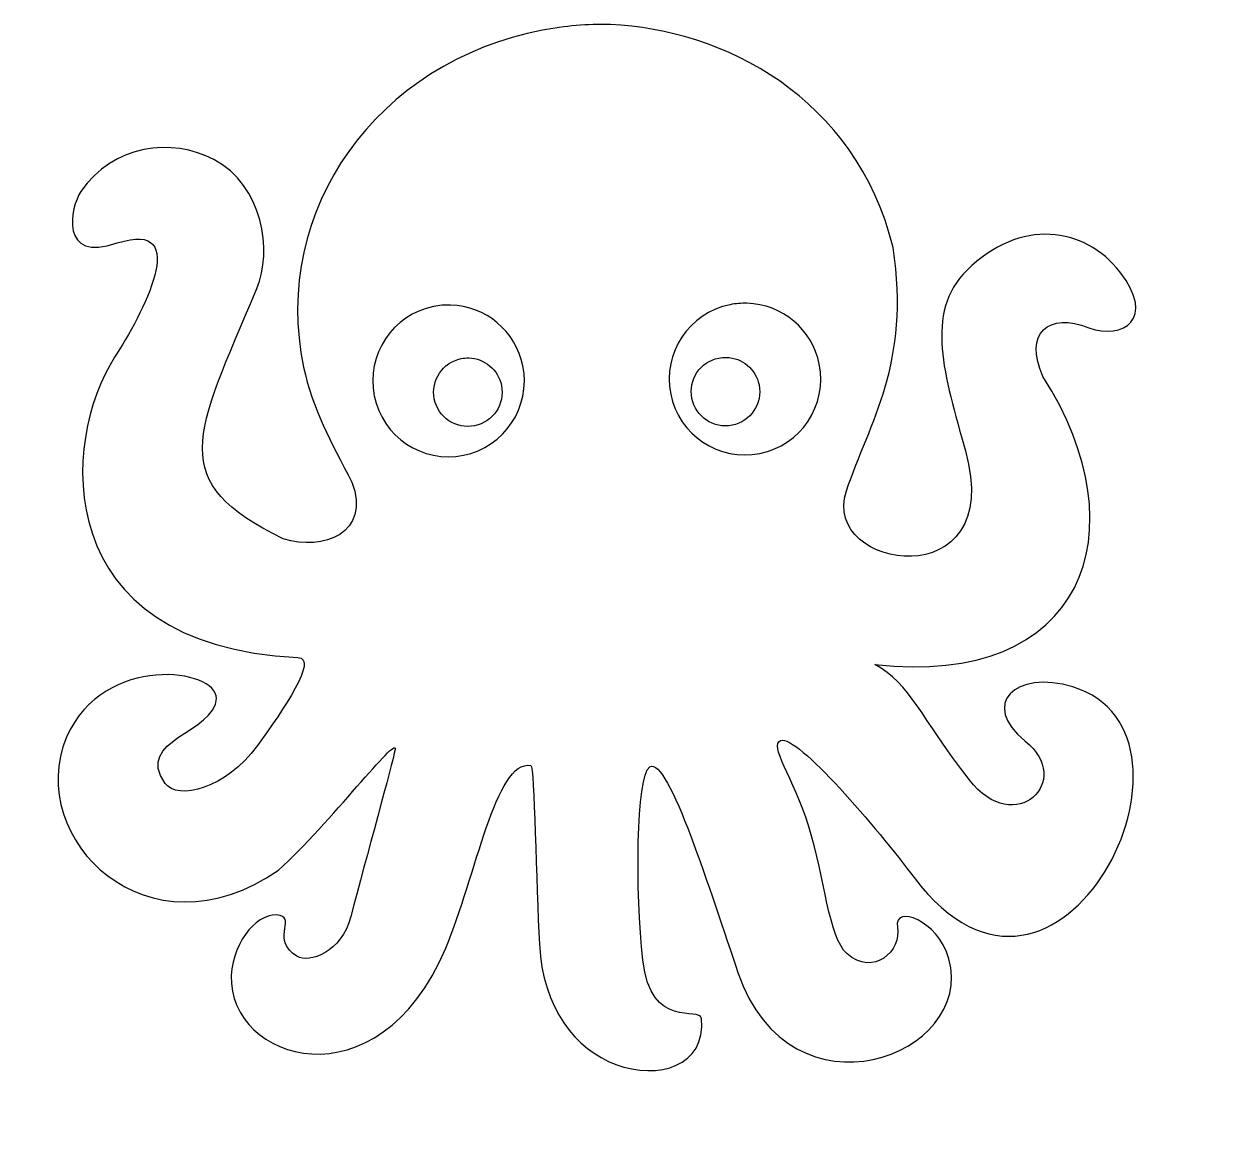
# Model space of a CAD drawing. Header units: millimetres. Extents: x 54 to 168, y 140 to 245.
import ezdxf

# ---------------------------------------------------------------- set-up
doc = ezdxf.new("R2010")
doc.units = ezdxf.units.MM
doc.layers.add('Layer_1', color=7, linetype='CONTINUOUS')

msp = doc.modelspace()

# ---------------------------------------------------------------- linework, layer by layer
at = {"layer": 'Layer_1', "color": 7}
for points in [[(109.67875, 244.849388)], [(122.65197, 218.399079)], [(96.23547, 213.203566)], [(120.69651, 213.261461)]]:
    msp.add_lwpolyline(points, close=True, dxfattribs=at)
for points in [[(94.502826, 218.230113), (94.503276, 218.230131)], [(101.37262, 212.444438), (101.37062, 212.451138)], [(129.52129, 212.61342), (129.52029, 212.62062)], [(99.336572, 210.594421), (99.337089, 210.591321)], [(123.79761, 210.652299), (123.79813, 210.648699)]]:
    msp.add_lwpolyline(points, dxfattribs=at)
for points in [[(103.22751, 244.320829), (87.569397, 241.323638), (77.418387, 227.286879), (80.554167, 212.32444)], [(109.67879, 244.849388), (107.51443, 244.904548), (105.35044, 244.727253), (103.22751, 244.320829)], [(136.5296, 223.695436), (132.99048, 237.986835), (120.3873, 244.404836), (109.67875, 244.849388)], [(72.016307, 232.04673), (68.102047, 234.106091), (62.464057, 233.52456), (59.392947, 228.991509)], [(76.110697, 219.802272), (77.601227, 223.343534), (76.715227, 229.574548), (72.016307, 232.04673)], [(59.392947, 228.991509), (58.414087, 227.546681), (57.306127, 222.172689), (62.861897, 224.120067)], [(62.861897, 224.120067), (70.106987, 226.467778), (65.179517, 217.207118), (62.603667, 213.270107)], [(158.07073, 221.371947), (154.71246, 225.687854), (148.57502, 226.521751), (143.53034, 221.516908)], [(132.09633, 200.586654), (134.33032, 207.22933), (138.20329, 212.598143), (136.5296, 223.695436)], [(143.53034, 221.516908), (139.4636, 217.482275), (141.40484, 211.517472), (143.39756, 204.38529)], [(155.12797, 216.066239), (158.35308, 214.907101), (161.56536, 216.880798), (158.07073, 221.371947)], [(78.620277, 196.03548), (67.451457, 201.47367), (70.159517, 205.663189), (76.110697, 219.802272)], [(92.897689, 218.091121), (89.001875, 217.307498), (86.478001, 213.512434), (87.25979, 209.613603)], [(94.503276, 218.230131), (93.964567, 218.244096), (93.425996, 218.197467), (92.897689, 218.091121)], [(101.37062, 212.451138), (100.70849, 215.74465), (97.85881, 218.142543), (94.502826, 218.230113)], [(121.04687, 218.26062), (117.150604, 217.477245), (114.626374, 213.681758), (115.40846, 209.782585)], [(122.65194, 218.399113), (122.113423, 218.413209), (121.575027, 218.366754), (121.04687, 218.26062)], [(129.52029, 212.62062), (128.857905, 215.914115), (126.007996, 218.311803), (122.65197, 218.399079)], [(150.76389, 211.455401), (148.9039, 215.517351), (151.30491, 217.613467), (155.12797, 216.066239)], [(62.603667, 213.270107), (57.471927, 205.426609), (56.302359, 185.89588), (80.011665, 184.77378)], [(119.97149, 213.198931), (120.210062, 213.246873), (120.453259, 213.267848), (120.69651, 213.261461)], [(80.554167, 212.32444), (81.363877, 208.491723), (83.179177, 205.153903), (85.139337, 201.428492)], [(92.964868, 209.312846), (92.611688, 211.073533), (93.751566, 212.7874), (95.510966, 213.141036)], [(95.510966, 213.141036), (95.749369, 213.18894), (95.992391, 213.209914), (96.23547, 213.203566)], [(95.730074, 203.968986), (99.626803, 204.750454), (102.152911, 208.544823), (101.37262, 212.444438)], [(96.23547, 213.203564), (97.750755, 213.164081), (99.03749, 212.081474), (99.336572, 210.594421)], [(117.42591, 209.37074), (117.072705, 211.131261), (118.212301, 212.845051), (119.97149, 213.198931)], [(120.69651, 213.261442), (122.211795, 213.221958), (123.498529, 212.139351), (123.79761, 210.652299)], [(123.87926, 204.138485), (127.775535, 204.920204), (130.301284, 208.71415), (129.52129, 212.61342)], [(134.79335, 184.10721), (154.59503, 181.86061), (160.19516, 196.64262), (150.76389, 211.455401)], [(99.337089, 210.591321), (99.689556, 208.830491), (98.548984, 207.117086), (96.789441, 206.764164)], [(123.79813, 210.648699), (124.150276, 208.888046), (123.00978, 207.174989), (121.25048, 206.822059)], [(87.25979, 209.613603), (88.041597, 205.714504), (91.833553, 203.187536), (95.730074, 203.968986)], [(96.789441, 206.764164), (95.030062, 206.411333), (93.317901, 207.552311), (92.964868, 209.312846)], [(115.40846, 209.782585), (116.190502, 205.883452), (119.982727, 203.356691), (123.87926, 204.138485)], [(121.25048, 206.822059), (119.491102, 206.46923), (117.778944, 207.610207), (117.42591, 209.37074)], [(143.39756, 204.38529), (147.326, 190.32487), (129.55407, 193.02736), (132.09633, 200.586654)], [(85.139337, 201.428492), (86.953817, 196.54936), (82.413297, 194.85041), (78.620277, 196.03548)], [(72.272587, 180.86751), (72.358187, 183.69319), (61.632607, 185.23066), (58.027437, 177.21387)], [(80.011665, 184.77378), (81.981041, 184.68058), (78.653571, 179.85132), (76.160114, 176.40833)], [(143.7527, 173.17852), (139.1328, 179.13272), (138.17614, 182.28842), (134.79335, 184.10721)], [(153.61128, 181.9748), (148.08985, 183.65786), (144.7518, 180.28013), (149.07181, 176.84492)], [(138.51706, 163.89132), (152.28371, 145.63956), (168.0459, 177.5748), (153.61128, 181.9748)], [(67.401577, 172.82622), (64.405707, 176.95431), (72.175677, 177.66678), (72.272587, 180.86751)], [(58.027437, 177.21387), (54.001087, 167.51146), (65.844037, 155.97954), (78.177577, 164.59246)], [(78.177577, 164.59246), (83.051417, 169.0091), (89.464338, 177.47163), (89.230732, 176.05127)], [(128.5604, 168.60804), (127.02448, 173.55671), (124.70133, 176.44846), (125.84602, 176.88812)], [(125.84602, 176.88812), (127.43492, 177.49838), (135.02554, 168.52036), (138.51706, 163.89132)], [(149.07181, 176.84492), (153.75652, 173.1197), (148.13647, 167.52864), (143.7527, 173.17852)], [(76.160114, 176.40833), (73.170439, 172.28015), (68.603577, 171.16996), (67.401577, 172.82622)], [(89.230732, 176.05127), (88.992643, 174.60366), (86.499043, 165.84286), (85.041717, 160.2007)], [(94.046687, 157.17468), (96.919587, 163.9728), (98.75695, 175.09878), (102.13035, 174.52865)], [(102.13035, 174.52865), (102.46124, 174.47275), (102.65309, 163.13618), (102.94072, 157.54363)], [(113.42173, 174.38244), (115.17328, 175.50504), (119.26186, 162.24783), (121.79248, 154.86502)], [(112.75735, 156.06738), (112.04415, 162.42906), (112.11471, 173.54475), (113.42173, 174.38244)], [(132.14274, 156.67066), (130.40846, 158.20425), (130.02772, 163.88041), (128.5604, 168.60804)], [(141.83788, 156.16218), (140.82759, 159.83951), (136.56303, 161.38937), (136.94987, 159.17513)], [(78.325067, 160.27467), (76.395767, 160.75598), (73.865097, 158.03566), (73.675087, 154.59114)], [(79.916157, 156.41039), (77.475607, 157.90927), (79.744877, 159.92045), (78.325067, 160.27467)], [(85.041717, 160.2007), (84.161245, 156.79188), (81.073697, 155.69947), (79.916157, 156.41039)], [(136.94987, 159.17513), (137.3383, 156.95182), (134.6957, 154.41314), (132.14274, 156.67066)], [(102.94072, 157.54363), (103.25261, 151.47945), (106.37253, 147.55473), (110.21101, 146.14003)], [(73.675087, 154.59114), (73.377657, 146.45987), (87.629707, 141.99024), (94.046687, 157.17468)], [(118.33015, 150.4948), (118.20855, 151.69875), (113.51619, 149.29862), (112.75735, 156.06738)], [(121.79248, 154.86502), (126.78454, 140.3012), (144.36235, 146.97338), (141.83788, 156.16218)], [(110.21101, 146.14003), (114.21455, 144.66448), (118.78881, 145.95374), (118.33015, 150.4948)]]:
    msp.add_open_spline(points, degree=3, dxfattribs=at)

doc.saveas('drawing.dxf')
